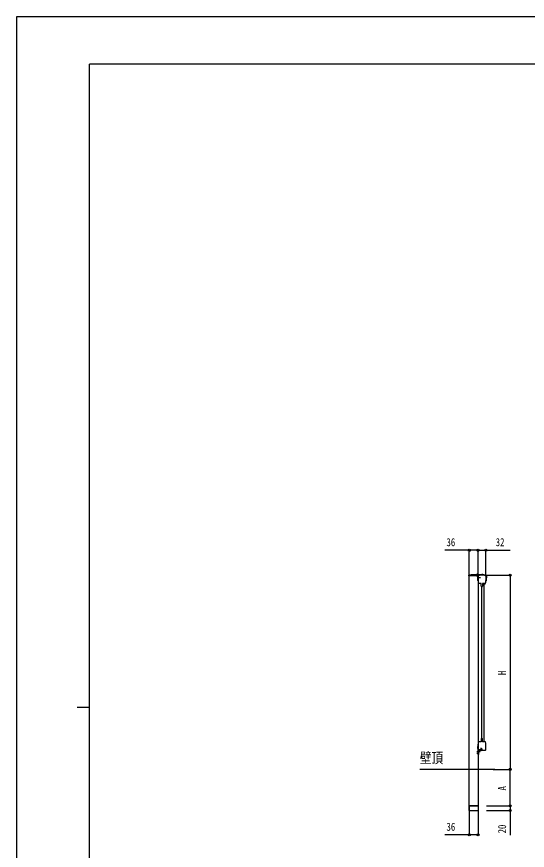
# Model space of a CAD drawing. Units: millimetres, scale not verified. Extents: x -4205 to 4205, y -2970 to 2970.
# Drawn here: x -4205 to -2100, y -464 to 2970 of the extents above; entities that cross this region are included whole.
import ezdxf
from ezdxf.enums import TextEntityAlignment as Align

# ---------------------------------------------------------------- set-up
doc = ezdxf.new("R2010")
doc.units = ezdxf.units.MM
doc.header["$LTSCALE"] = 10
for name, color, linetype in [('0-2_USER1', 3, 'Continuous'), ('0-3_YKK_A1', 4, 'Continuous'), ('0-4_YKK_D', 6, 'Continuous'), ('0-5_YKK_ZWAK', 7, 'Continuous')]:
    doc.layers.add(name, color=color, linetype=linetype)
doc.styles.add('ＭＳ ゴシック', font='')
doc.styles.get('ＭＳ ゴシック').set_extended_font_data('MS Gothic')

msp = doc.modelspace()

# ---------------------------------------------------------------- linework, layer by layer
at = {"layer": '0-3_YKK_A1'}
for p, q in [((-2341.42, 666.22), (-2341.42, 669.22)), ((-2307.92, 666.22), (-2341.42, 666.22)), ((-2339.92, 670.72), (-2287.42, 670.72)), ((-2339.42, -130.78), (-2339.42, 666.22)), ((-2330.12, 671.72), (-2287.42, 671.72)), ((-2302.64, 670.72), (-2310.59, 670.72)), ((-2308.69, 672.8), (-2307.76, 670.93)), ((-2303.42, 670.72), (-2307.92, 666.22)), ((-2307.76, 670.93), (-2306.62, 670.33)), ((-2307.04, 673.21), (-2307.04, 672.32)), ((-2306.92, 659.22), (-2292.76, 659.22)), ((-2306.62, 674.22), (-2306.62, 662.72)), ((-2305.38, 661.27), (-2303.57, 660.37)), ((-2305.38, 657.17), (-2303.57, 658.08)), ((-2294.2, 669.22), (-2304.92, 669.22)), ((-2304.02, 646.72), (-2304.02, 665.05)), ((-2302.96, 659.22), (-2303.57, 660.37)), ((-2302.96, 659.22), (-2303.57, 658.08)), ((-2303.42, 669.22), (-2303.42, -53.78)), ((-2303.42, 662.82), (-2303.42, 655.63)), ((-2270.82, 665.05), (-2270.82, 646.72)), ((-2269.93, 664.99), (-2270.44, 645.69)), ((-2268.93, 664.96), (-2269.35, 649.16)), ((-2289.92, 635.22), (-2300.28, 635.22)), ((-2289.92, 624.22), (-2289.92, 635.22)), ((-2289.42, 622.72), (-2289.42, -4.28)), ((-2284.92, 635.22), (-2284.92, 624.22)), ((-2274.55, 635.22), (-2284.92, 635.22)), ((-2278.92, 635.22), (-2278.92, -16.78)), ((-2274.95, 633.3), (-2277.06, 633.36)), ((-2304.02, -28.28), (-2304.02, -49.78)), ((-2289.92, -16.78), (-2300.28, -16.78)), ((-2289.92, -5.78), (-2289.92, -16.78)), ((-2284.92, -16.78), (-2284.92, -5.78)), ((-2274.55, -16.78), (-2284.92, -16.78)), ((-2270.82, -49.78), (-2270.82, -28.28)), ((-2294.42, -58.78), (-2307.86, -58.78)), ((-2299.16, -65.78), (-2307.7, -65.78)), ((-2299.16, -65.78), (-2307.7, -65.78)), ((-2306.92, -40.78), (-2299.84, -40.78)), ((-2305.38, -38.73), (-2303.57, -39.63)), ((-2305.38, -42.83), (-2303.57, -41.92)), ((-2302.96, -40.78), (-2303.57, -39.63)), ((-2302.96, -40.78), (-2303.57, -41.92)), ((-2303.42, -37.18), (-2303.42, -44.37)), ((-2303.42, -69.78), (-2303.42, -53.28)), ((-2303.42, -53.78), (-2303.42, -69.78)), ((-2302.42, -51.38), (-2272.42, -51.38)), ((-2301.92, -52.78), (-2301.92, -69.78)), ((-2301.92, -54.53), (-2301.92, -60.78)), ((-2301.92, -54.53), (-2301.41, -54.53)), ((-2301.92, -63.03), (-2301.92, -56.78)), ((-2301.92, -63.03), (-2301.41, -63.03)), ((-2301.42, -52.28), (-2290.62, -52.28)), ((-2301.41, -54.53), (-2301.41, -60.78)), ((-2301.41, -63.03), (-2301.41, -56.78)), ((-2290.12, -50.78), (-2300.92, -50.78)), ((-2300.92, -63.78), (-2300.92, -54.28)), ((-2299.92, -53.28), (-2290.62, -53.28)), ((-2292.62, -43.78), (-2290.12, -43.78)), ((-2289.62, -45.78), (-2289.62, -50.28)), ((-2288.12, -45.78), (-2288.12, -49.78)), ((-2287.12, -47.78), (-2287.12, -49.78)), ((-2303.42, -69.78), (-2303.42, -130.78)), ((-2301.92, -69.78), (-2303.42, -69.78)), ((-2301.92, -69.78), (-2303.42, -69.78)), ((-2234.08, -130.78), (-2543.29, -130.78)), ((-2303.42, -130.78), (-2303.42, -280.78)), ((-2303.22, -281.78), (-2339.62, -281.78)), ((-2339.62, -300.78), (-2303.22, -300.78))]:
    msp.add_line(p, q, dxfattribs=at)
for points in [[(-2306.19, 673.21), (-2306.19, 672.32), (-2307.04, 672.32)], [(-2304.54, 672.8), (-2305.47, 670.93), (-2306.62, 670.33)], [(-2277.06, 633.36), (-2277.03, 634.86), (-2275.03, 634.81)], [(-2299.82, -56.7), (-2301.73, -57.63), (-2302.34, -58.78)], [(-2299.82, -60.85), (-2301.73, -59.92), (-2302.34, -58.78)], [(-2293.12, -44.58), (-2293.12, -45.28), (-2290.12, -45.28)], [(-2303.42, -280.78), (-2339.42, -280.78), (-2339.42, -130.78)], [(-2339.62, -300.78), (-2339.62, -280.78), (-2303.22, -280.78), (-2303.22, -300.78)]]:
    msp.add_lwpolyline(points, dxfattribs=at)
for centre, radius, start, end in [((-2339.92, 669.22), 1.5, 90, 180), ((-2330.12, 670.72), 1, 90, 180), ((-2310.59, 671), 0.274, 142.28591, 270), ((-2306.62, 667.92), 5.3, 94.59941, 142.28591), ((-2306.62, 667.92), 5.3, 37.71409, 85.40059), ((-2301.72, 659.22), 4.2, 117.28096, 242.71904), ((-2302.42, 665.05), 1.6, 113.91653, 180), ((-2303.57, 662.82), 0.154, 0, 117.28096), ((-2303.57, 655.63), 0.154, 242.71904, 0), ((-2287.42, 631.22), 38.6, 66.08347, 113.91653), ((-2287.42, 631.22), 38.6, 100.11542, 113.91653), ((-2302.64, 671), 0.274, 270, 37.71409), ((-2287.42, 631.22), 40.5, 66.11229, 90), ((-2287.42, 631.22), 39.5, 66.11229, 90), ((-2272.42, 665.05), 1.6, 0, 66.08347), ((-2272.42, 665.05), 1.6, 0, 66.08347), ((-2272.43, 665.05), 2.5, 358.5, 66.11229), ((-2272.43, 665.05), 3.5, 358.5, 66.11229), ((-2278.42, 646.72), 25.6, 180, 204.36198), ((-2300.28, 636.82), 1.6, 204.36198, 270), ((-2287.42, 624.22), 2.5, 179.99999, 0.00001), ((-2296.92, 646.88), 25, 331.11289, 332.19761), ((-2274.91, 634.6), 1.3, 268.5, 330.836), ((-2274.55, 636.82), 1.6, 270, 335.63802), ((-2296.92, 646.88), 26.5, 330.836, 358.5), ((-2296.42, 646.72), 25.6, 335.63802, 0), ((-2270.35, 649.19), 1, 268.5, 358.5), ((-2278.42, -28.28), 25.6, 155.63133, 180), ((-2300.28, -18.38), 1.6, 90, 155.63133), ((-2287.42, -5.78), 2.5, 0, 180), ((-2274.55, -18.38), 1.6, 24.36867, 90), ((-2296.42, -28.28), 25.6, 0, 24.36867), ((-2301.72, -40.78), 4.2, 117.28096, 242.71904), ((-2302.42, -49.78), 1.6, 180, 270), ((-2303.57, -37.18), 0.154, 0, 117.28096), ((-2303.57, -44.37), 0.154, 242.71904, 0), ((-2300.92, -53.28), 2.5, 90, 180), ((-2301.42, -52.78), 0.5, 90, 180), ((-2301.92, -63.78), 1, 270, 0), ((-2301.92, -63.78), 1, 270, 0), ((-2304.95, -58.78), 5.53, 43.21261, 50.20587), ((-2304.95, -58.78), 5.53, 309.79413, 316.78739), ((-2299.92, -54.28), 1, 90, 180), ((-2304.95, -58.78), 5.53, 316.78739, 43.21261), ((-2290.62, -49.78), 2.5, 270, 0), ((-2290.62, -49.78), 3.5, 270, 0), ((-2290.12, -45.78), 2, 0, 90), ((-2290.12, -45.78), 0.5, 0, 90), ((-2290.12, -50.28), 0.5, 270, 0), ((-2288.12, -47.78), 1, 0, 90), ((-2272.42, -49.78), 1.6, 270, 0)]:
    msp.add_arc(centre, radius, start, end, dxfattribs=at)
at = {"layer": '0-4_YKK_D'}
for p, q in [((-2339.42, 667.22), (-2339.42, 772.72)), ((-2303.42, 670.22), (-2303.42, 772.72)), ((-2303.42, 678.44), (-2303.42, 772.72)), ((-2271.42, 666.05), (-2271.42, 772.72)), ((-2268.56, 669.22), (-2169.82, 669.22)), ((-2170.82, 669.22), (-2170.82, -130.78)), ((-2240.42, -130.78), (-2169.82, -130.78)), ((-2240.42, -130.78), (-2169.82, -130.78)), ((-2170.82, -280.78), (-2170.82, -130.78)), ((-2339.42, -281.78), (-2339.42, -401.78)), ((-2303.42, -281.78), (-2303.42, -401.78)), ((-2268.42, -280.78), (-2169.82, -280.78)), ((-2268.42, -280.78), (-2169.82, -280.78)), ((-2268.42, -300.78), (-2169.82, -300.78))]:
    msp.add_line(p, q, dxfattribs=at)
for points in [[(-2303.42, 771.72), (-2339.42, 771.72), (-2440.22, 771.72)], [(-2303.42, 771.72), (-2271.42, 771.72), (-2170.62, 771.72)], [(-2170.82, -280.78), (-2170.82, -300.78), (-2170.82, -401.58)], [(-2303.42, -400.78), (-2339.42, -400.78), (-2440.22, -400.78)]]:
    msp.add_lwpolyline(points, dxfattribs=at)
for centre in [(-2339.42, 771.72), (-2303.42, 771.72), (-2303.42, 771.72), (-2271.42, 771.72), (-2170.82, 669.22), (-2170.82, -130.78), (-2170.82, -130.78), (-2170.82, -280.78), (-2170.82, -280.78), (-2170.82, -300.78), (-2339.42, -400.78), (-2303.42, -400.78)]:
    msp.add_circle(centre, 4.25, dxfattribs=at)
at = {"layer": '0-5_YKK_ZWAK'}
for p, q in [((3895.02, 2775), (-3904.98, 2775)), ((-3904.98, -2525), (-3904.98, 2775)), ((-3954.98, 125), (-3904.98, 125))]:
    msp.add_line(p, q, dxfattribs=at)
msp.add_lwpolyline([(-4205, -2970), (4205, -2970), (4205, 2970), (-4205, 2970)], close=True, dxfattribs=at)

# ---------------------------------------------------------------- texts
at = {"layer": '0-2_USER1', "style": 'ＭＳ ゴシック', "width": 0.8}
msp.add_text('壁頂', height=43.99, dxfattribs=at).set_placement((-2543.29, -118.43), align=Align.BOTTOM_LEFT)
at = {"layer": '0-4_YKK_D', "style": 'ＭＳ ゴシック', "width": 0.8}
for s, p in [('36', (-2433.22, 778.72)), ('32', (-2230.42, 778.72)), ('36', (-2433.22, -393.78))]:
    msp.add_text(s, height=32.99, dxfattribs=at).set_placement(p, align=Align.BOTTOM_LEFT)
for s, p in [('H', (-2177.82, 257.22)), ('A', (-2177.82, -217.78)), ('20', (-2177.82, -394.58))]:
    msp.add_text(s, height=32.99, rotation=90, dxfattribs=at).set_placement(p, align=Align.BOTTOM_LEFT)

doc.saveas('drawing.dxf')
